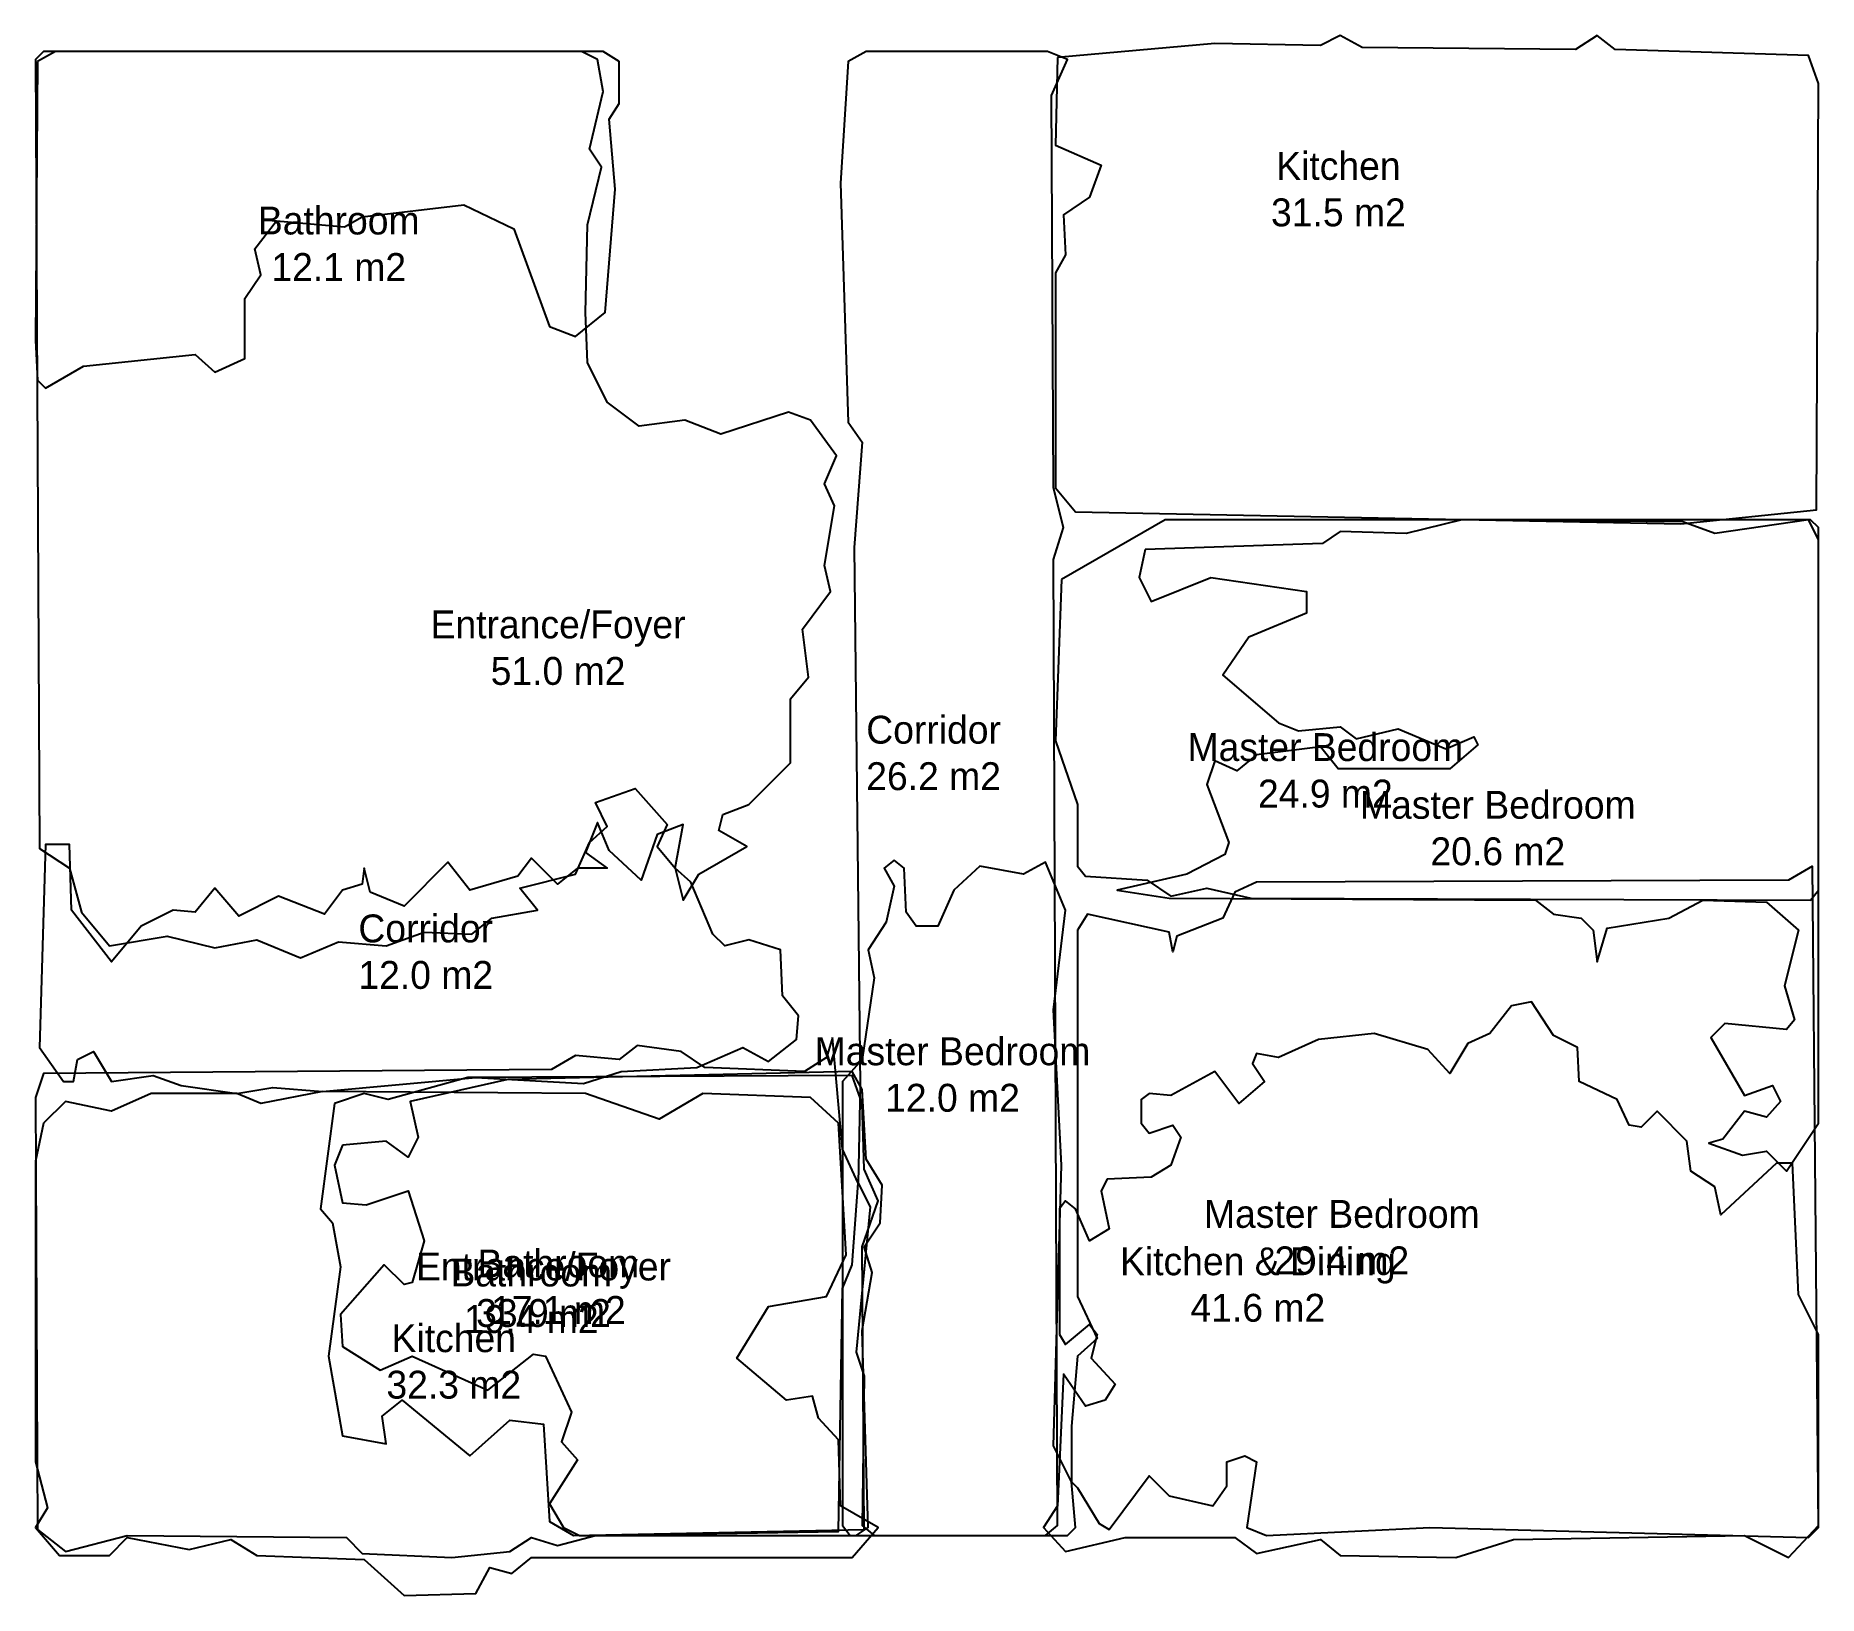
# Model space of a CAD drawing. Header units: metres. Extents: x 64 to 959, y 110 to 893.
import ezdxf

# ---------------------------------------------------------------- set-up
doc = ezdxf.new("R2010")
doc.units = ezdxf.units.M
for name, color, linetype in [('ROOM_BEDROOM', 6, 'Continuous'), ('ROOM_CIRCULATION', 2, 'Continuous'), ('ROOM_COOKING', 30, 'Continuous'), ('ROOM_LABELS', 1, 'Continuous'), ('ROOM_LIVING', 5, 'Continuous'), ('ROOM_UTILITY', 8, 'Continuous'), ('ROOM_WET', 4, 'Continuous')]:
    doc.layers.add(name, color=color, linetype=linetype)

msp = doc.modelspace()

# ---------------------------------------------------------------- linework, layer by layer
at = {"layer": 'ROOM_BEDROOM'}
for points in [[(579, 620), (576, 539), (587, 507), (587, 476), (591, 471), (622, 469), (634, 461), (652, 465), (674, 460), (955, 459), (959, 464), (959, 646), (955, 650), (631, 650)], [(621, 635), (618, 621), (624, 609), (654, 621), (702, 614), (702, 603), (673, 591), (660, 572), (688, 548), (698, 544), (719, 546), (727, 540), (748, 545), (772, 535), (786, 541), (788, 537), (774, 525), (718, 525), (709, 536), (677, 532), (667, 524), (656, 529), (652, 517), (663, 488), (661, 482), (642, 472), (607, 464), (633, 460), (817, 459), (826, 452), (840, 450), (846, 444), (848, 428), (853, 445), (884, 450), (901, 459), (933, 458), (949, 444), (942, 416), (947, 399), (943, 394), (912, 397), (905, 390), (922, 361), (936, 366), (940, 358), (933, 350), (922, 353), (911, 339), (904, 337), (921, 331), (933, 333), (943, 323), (959, 347), (959, 640), (954, 650), (907, 643), (891, 649), (780, 650), (752, 643), (719, 644), (710, 638)], [(495, 479), (490, 475), (495, 466), (491, 448), (482, 434), (485, 420), (479, 379), (469, 368), (469, 145), (473, 140), (582, 140), (586, 144), (584, 167), (575, 185), (579, 326), (575, 404), (581, 454), (571, 478), (560, 472), (538, 476), (525, 464), (517, 446), (506, 446), (501, 453), (500, 475)], [(946, 327), (938, 327), (910, 301), (907, 315), (895, 323), (893, 338), (878, 353), (870, 345), (864, 346), (858, 359), (839, 368), (838, 385), (826, 391), (815, 408), (805, 406), (794, 392), (783, 387), (774, 372), (763, 384), (736, 392), (708, 389), (688, 380), (677, 382), (675, 377), (681, 368), (668, 357), (656, 373), (634, 361), (623, 362), (619, 359), (619, 347), (623, 342), (635, 346), (639, 340), (634, 326), (624, 320), (602, 319), (599, 313), (603, 294), (593, 288), (586, 304), (581, 308), (578, 304), (578, 241), (581, 236), (593, 246), (597, 241), (594, 229), (606, 216), (601, 208), (591, 205), (580, 221), (577, 155), (570, 144), (581, 132), (611, 139), (666, 139), (677, 131), (709, 138), (719, 130), (777, 129), (806, 138), (922, 140), (944, 129), (959, 145), (959, 241), (949, 261)]]:
    msp.add_lwpolyline(points, close=True, dxfattribs=at)
at = {"layer": 'ROOM_CIRCULATION'}
for points in [[(481, 885), (472, 880), (468, 819), (472, 699), (479, 689), (475, 636), (478, 366), (477, 317), (483, 305), (476, 232), (480, 220), (479, 145), (485, 140), (571, 140), (577, 145), (575, 630), (580, 646), (575, 666), (574, 863), (582, 881), (572, 885)], [(447, 401), (439, 411), (438, 434), (422, 439), (410, 436), (404, 442), (393, 468), (385, 475), (389, 497), (376, 492), (368, 469), (352, 484), (346, 498), (340, 483), (351, 475), (336, 475), (326, 467), (313, 480), (306, 471), (282, 464), (271, 478), (249, 456), (232, 463), (229, 475), (228, 467), (218, 464), (209, 452), (186, 461), (166, 451), (154, 465), (144, 453), (133, 454), (117, 446), (102, 428), (82, 454), (81, 487), (69, 487), (66, 385), (78, 368), (83, 368), (85, 379), (93, 383), (102, 368), (123, 371), (137, 366), (165, 362), (183, 365), (208, 363), (285, 370), (339, 367), (358, 373), (396, 375), (419, 385), (432, 378), (446, 389)], [(464, 390), (461, 380), (450, 373), (400, 375), (388, 383), (366, 386), (357, 379), (335, 381), (323, 374), (68, 372), (64, 360), (65, 143), (79, 132), (110, 140), (220, 139), (228, 131), (273, 129), (302, 132), (313, 139), (326, 135), (345, 140), (467, 142), (469, 264), (474, 276), (477, 317), (469, 334)]]:
    msp.add_lwpolyline(points, close=True, dxfattribs=at)
at = {"layer": 'ROOM_COOKING'}
for points in [[(577, 882), (576, 838), (599, 828), (593, 812), (580, 803), (581, 783), (576, 774), (576, 666), (586, 654), (890, 648), (958, 655), (959, 869), (954, 883), (857, 886), (848, 893), (837, 886), (730, 887), (719, 893), (709, 888), (656, 889)], [(956, 476), (944, 469), (677, 468), (666, 463), (660, 450), (637, 441), (635, 433), (633, 443), (592, 452), (587, 444), (587, 260), (597, 239), (587, 230), (584, 195), (584, 167), (587, 164), (598, 146), (603, 143), (623, 170), (633, 160), (655, 155), (662, 165), (662, 177), (671, 180), (677, 177), (672, 144), (682, 140), (764, 144), (954, 139), (959, 144)], [(68, 347), (64, 328), (64, 177), (70, 154), (64, 144), (76, 130), (101, 130), (110, 139), (141, 133), (162, 138), (175, 130), (229, 128), (249, 110), (285, 111), (292, 124), (303, 121), (313, 129), (474, 129), (487, 144), (468, 155), (467, 188), (457, 199), (454, 210), (441, 208), (416, 229), (432, 255), (461, 260), (471, 281), (467, 347), (453, 360), (399, 362), (377, 349), (340, 362), (208, 363), (177, 357), (165, 362), (122, 362), (102, 353), (79, 358)]]:
    msp.add_lwpolyline(points, close=True, dxfattribs=at)
at = {"layer": 'ROOM_LIVING'}
msp.add_lwpolyline([(68, 885), (64, 881), (66, 485), (81, 475), (87, 453), (101, 436), (130, 441), (154, 435), (175, 439), (197, 430), (216, 438), (240, 436), (259, 443), (283, 442), (293, 450), (316, 454), (307, 465), (335, 472), (342, 488), (351, 496), (345, 508), (365, 515), (381, 497), (376, 486), (385, 475), (389, 459), (397, 472), (421, 486), (407, 494), (409, 502), (422, 507), (443, 528), (443, 560), (452, 571), (449, 595), (463, 614), (460, 627), (465, 657), (460, 668), (466, 682), (453, 700), (442, 704), (408, 693), (390, 700), (367, 697), (351, 709), (341, 729), (340, 754), (341, 798), (348, 827), (342, 836), (349, 865), (346, 881), (338, 885)], close=True, dxfattribs=at)
at = {"layer": 'ROOM_UTILITY'}
msp.add_lwpolyline([(65, 880), (64, 740), (65, 720), (69, 716), (88, 727), (144, 733), (154, 724), (169, 731), (169, 761), (177, 773), (174, 786), (185, 800), (219, 797), (228, 802), (279, 808), (304, 796), (322, 747), (335, 742), (350, 754), (355, 816), (352, 851), (357, 859), (357, 880), (349, 885), (74, 885)], close=True, dxfattribs=at)
at = {"layer": 'ROOM_WET'}
for points in [[(214, 357), (207, 304), (213, 297), (217, 275), (211, 230), (218, 190), (240, 186), (238, 200), (248, 208), (282, 180), (302, 198), (319, 196), (322, 147), (334, 140), (480, 143), (479, 285), (487, 308), (480, 324), (479, 357), (474, 371), (281, 370), (241, 359), (229, 362)], [(218, 336), (214, 326), (218, 307), (230, 306), (251, 313), (259, 288), (253, 267), (249, 266), (239, 276), (217, 251), (218, 235), (237, 223), (253, 230), (291, 213), (314, 231), (320, 230), (333, 202), (328, 187), (336, 178), (322, 156), (329, 144), (337, 140), (476, 140), (482, 144), (479, 243), (484, 272), (480, 285), (488, 297), (489, 316), (481, 329), (479, 364), (474, 373), (301, 369), (252, 358), (256, 340), (251, 330), (240, 338)]]:
    msp.add_lwpolyline(points, close=True, dxfattribs=at)

# ---------------------------------------------------------------- texts
at = {"layer": 'ROOM_LABELS', "char_height": 14, "attachment_point": 5}
for s, insert in [('Kitchen\\P31.5 m2', (718.05, 815.85)), ('Bathroom\\P12.1 m2', (216.16, 788.52)), ('Entrance/Foyer\\P51.0 m2', (326.28, 585.65)), ('Corridor\\P26.2 m2', (514.81, 532.81)), ('Master Bedroom\\P24.9 m2', (711.5, 524.07)), ('Master Bedroom\\P20.6 m2', (798.08, 495.1)), ('Corridor\\P12.0 m2', (259.84, 433.04)), ('Master Bedroom\\P12.0 m2', (524.32, 371.36)), ('Master Bedroom\\P29.4 m2', (719.76, 289.73)), ('Entrance/Foyer\\P33.9 m2', (318.96, 263.31)), ('Bathroom\\P19.4 m2', (312.83, 260.3)), ('Bathroom\\P17.1 m2', (326.43, 264.95)), ('Kitchen & Dining\\P41.6 m2', (677.6, 265.93)), ('Kitchen\\P32.3 m2', (273.92, 227.33))]:
    msp.add_mtext(s, dxfattribs=dict(at, insert=insert))

doc.saveas('drawing.dxf')
